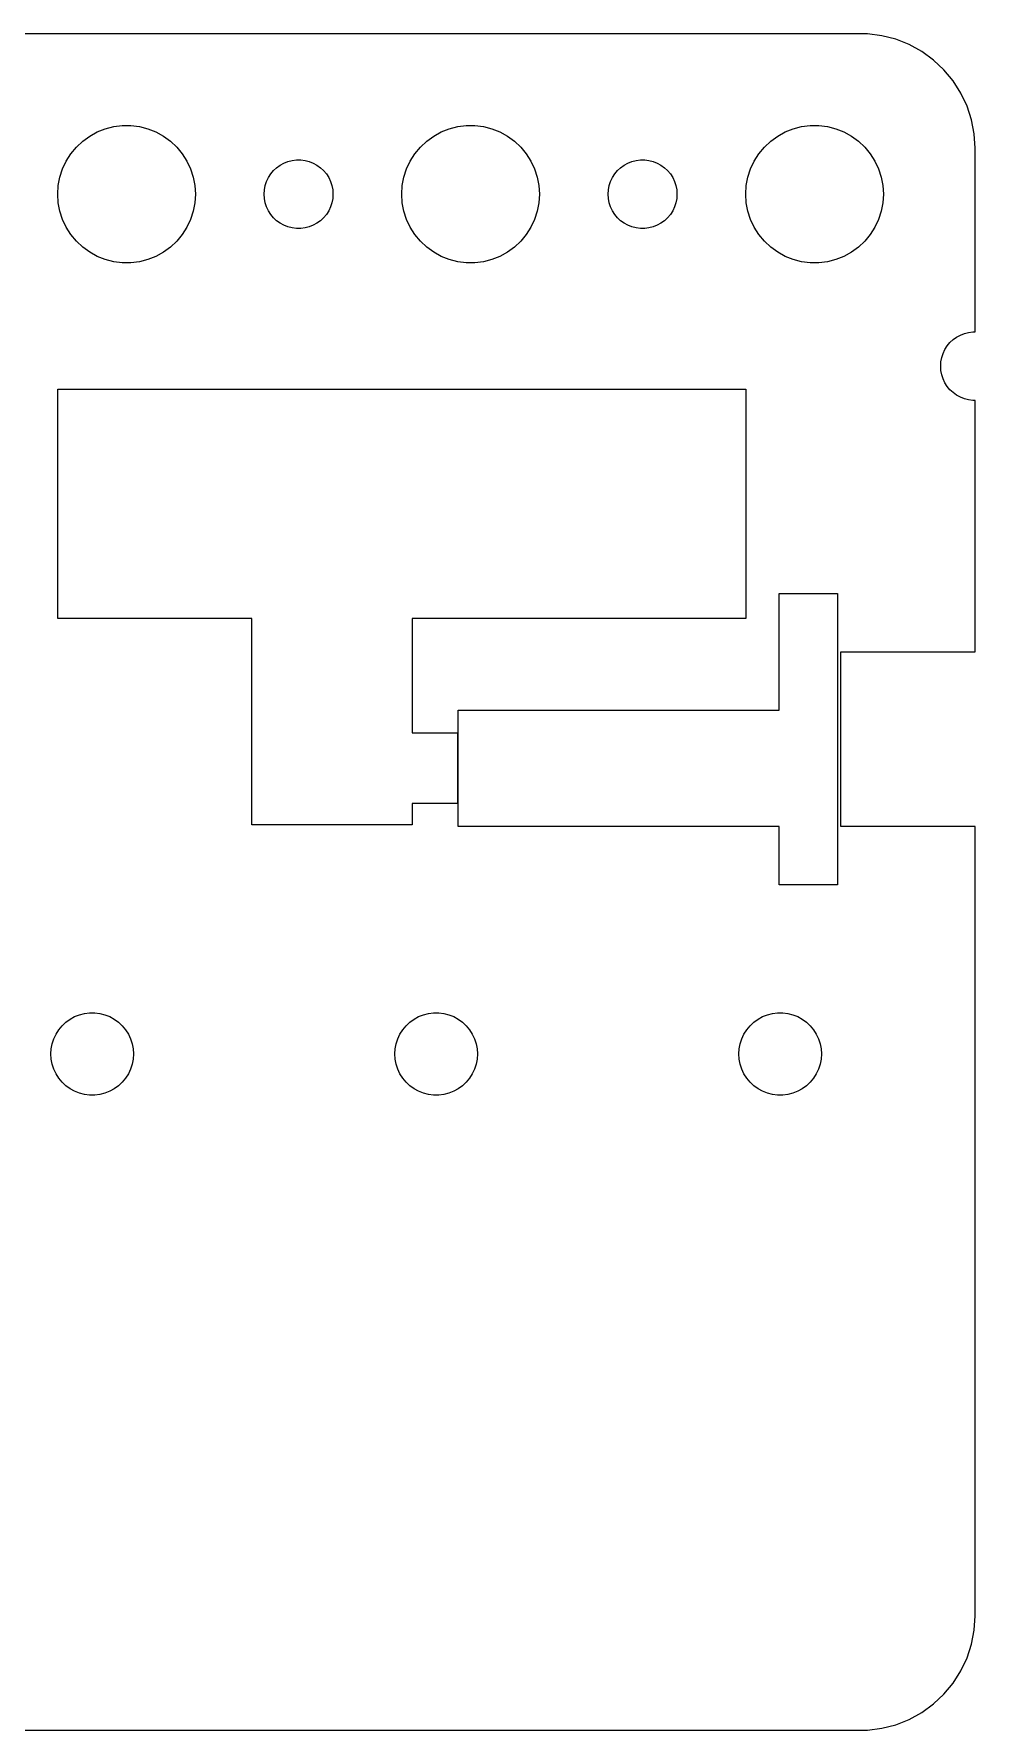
# Model space of a CAD drawing. Header units: metres. Extents: x -37 to 37, y -29.5 to 44.5.
# Drawn here: x -4 to 37, y -29.5 to 44.5 of the extents above; entities that cross this region are included whole.
import ezdxf

# ---------------------------------------------------------------- set-up
doc = ezdxf.new("R2010")
doc.units = ezdxf.units.M

msp = doc.modelspace()

# ---------------------------------------------------------------- linework, layer by layer
for p, q in [((32.3139, 44.4901), (-32.3139, 44.4901)), ((32.9369, 44.4114), (32.3139, 44.4901)), ((33.5451, 44.2553), (32.9369, 44.4114)), ((34.1289, 44.0241), (33.5451, 44.2553)), ((34.6791, 43.7216), (34.1289, 44.0241)), ((35.1871, 43.3526), (34.6791, 43.7216)), ((35.6448, 42.9227), (35.1871, 43.3526)), ((36.0451, 42.4389), (35.6448, 42.9227)), ((36.3815, 41.9088), (36.0451, 42.4389)), ((36.6489, 41.3406), (36.3815, 41.9088)), ((36.8429, 40.7434), (36.6489, 41.3406)), ((36.9606, 40.1267), (36.8429, 40.7434)), ((-1.91226, 39.8115), (-1.60747, 40.033)), ((-1.60747, 40.033), (-1.27733, 40.2145)), ((-1.27733, 40.2145), (-0.927048, 40.3532)), ((-0.927048, 40.3532), (-0.562134, 40.4469)), ((-0.562134, 40.4469), (-0.18837, 40.4941)), ((-0.18837, 40.4941), (0.18837, 40.4941)), ((0.18837, 40.4941), (0.562134, 40.4469)), ((0.562134, 40.4469), (0.927048, 40.3532)), ((0.927048, 40.3532), (1.27733, 40.2145)), ((1.27733, 40.2145), (1.60747, 40.033)), ((1.60747, 40.033), (1.91226, 39.8115)), ((13.0877, 39.8115), (13.3925, 40.033)), ((13.3925, 40.033), (13.7227, 40.2145)), ((13.7227, 40.2145), (14.0729, 40.3532)), ((14.0729, 40.3532), (14.4379, 40.4469)), ((14.4379, 40.4469), (14.8116, 40.4941)), ((14.8116, 40.4941), (15.1884, 40.4941)), ((15.1884, 40.4941), (15.5621, 40.4469)), ((15.5621, 40.4469), (15.927, 40.3532)), ((15.927, 40.3532), (16.2773, 40.2145)), ((16.2773, 40.2145), (16.6075, 40.033)), ((16.6075, 40.033), (16.9123, 39.8115)), ((28.0877, 39.8115), (28.3925, 40.033)), ((28.3925, 40.033), (28.7227, 40.2145)), ((28.7227, 40.2145), (29.0729, 40.3532)), ((29.0729, 40.3532), (29.4379, 40.4469)), ((29.4379, 40.4469), (29.8116, 40.4941)), ((29.8116, 40.4941), (30.1884, 40.4941)), ((30.1884, 40.4941), (30.5621, 40.4469)), ((30.5621, 40.4469), (30.927, 40.3532)), ((30.927, 40.3532), (31.2773, 40.2145)), ((31.2773, 40.2145), (31.6075, 40.033)), ((31.6075, 40.033), (31.9123, 39.8115)), ((37, 39.5), (36.9606, 40.1267)), ((-2.62891, 38.9453), (-2.42705, 39.2634)), ((-2.42705, 39.2634), (-2.1869, 39.5536)), ((-2.1869, 39.5536), (-1.91226, 39.8115)), ((1.91226, 39.8115), (2.1869, 39.5536)), ((2.1869, 39.5536), (2.42705, 39.2634)), ((2.42705, 39.2634), (2.62891, 38.9453)), ((12.3711, 38.9453), (12.5729, 39.2634)), ((12.5729, 39.2634), (12.8131, 39.5536)), ((12.8131, 39.5536), (13.0877, 39.8115)), ((16.9123, 39.8115), (17.1869, 39.5536)), ((17.1869, 39.5536), (17.427, 39.2634)), ((17.427, 39.2634), (17.6289, 38.9453)), ((27.3711, 38.9453), (27.5729, 39.2634)), ((27.5729, 39.2634), (27.8131, 39.5536)), ((27.8131, 39.5536), (28.0877, 39.8115)), ((31.9123, 39.8115), (32.1869, 39.5536)), ((32.1869, 39.5536), (32.427, 39.2634)), ((32.427, 39.2634), (32.6289, 38.9453)), ((37, 31.497), (37, 39.5)), ((-2.90575, 38.2461), (-2.78932, 38.6044)), ((-2.78932, 38.6044), (-2.62891, 38.9453)), ((2.62891, 38.9453), (2.78932, 38.6044)), ((2.78932, 38.6044), (2.90575, 38.2461)), ((6.28647, 38.3817), (6.40654, 38.5268)), ((6.40654, 38.5268), (6.54385, 38.6558)), ((6.54385, 38.6558), (6.69626, 38.7665)), ((6.69626, 38.7665), (6.86133, 38.8572)), ((6.86133, 38.8572), (7.03647, 38.9266)), ((7.03647, 38.9266), (7.21892, 38.9734)), ((7.21892, 38.9734), (7.40581, 38.997)), ((7.40581, 38.997), (7.59418, 38.997)), ((7.59418, 38.997), (7.78107, 38.9734)), ((7.78107, 38.9734), (7.96352, 38.9266)), ((7.96352, 38.9266), (8.13866, 38.8572)), ((8.13866, 38.8572), (8.30373, 38.7665)), ((8.30373, 38.7665), (8.45613, 38.6558)), ((8.45613, 38.6558), (8.59344, 38.5268)), ((8.59344, 38.5268), (8.71352, 38.3817)), ((12.0942, 38.2461), (12.2107, 38.6044)), ((12.2107, 38.6044), (12.3711, 38.9453)), ((17.6289, 38.9453), (17.7893, 38.6044)), ((17.7893, 38.6044), (17.9057, 38.2461)), ((21.2865, 38.3817), (21.4065, 38.5268)), ((21.4065, 38.5268), (21.5439, 38.6558)), ((21.5439, 38.6558), (21.6963, 38.7665)), ((21.6963, 38.7665), (21.8613, 38.8572)), ((21.8613, 38.8572), (22.0365, 38.9266)), ((22.0365, 38.9266), (22.2189, 38.9734)), ((22.2189, 38.9734), (22.4058, 38.997)), ((22.4058, 38.997), (22.5942, 38.997)), ((22.5942, 38.997), (22.7811, 38.9734)), ((22.7811, 38.9734), (22.9635, 38.9266)), ((22.9635, 38.9266), (23.1387, 38.8572)), ((23.1387, 38.8572), (23.3037, 38.7665)), ((23.3037, 38.7665), (23.4561, 38.6558)), ((23.4561, 38.6558), (23.5934, 38.5268)), ((23.5934, 38.5268), (23.7135, 38.3817)), ((27.0942, 38.2461), (27.2107, 38.6044)), ((27.2107, 38.6044), (27.3711, 38.9453)), ((32.6289, 38.9453), (32.7893, 38.6044)), ((32.7893, 38.6044), (32.9057, 38.2461)), ((-3, 37.5), (-2.97633, 37.876)), ((-2.97633, 37.876), (-2.90575, 38.2461)), ((2.90575, 38.2461), (2.97633, 37.876)), ((2.97633, 37.876), (3, 37.5)), ((6.01183, 37.688), (6.04712, 37.873)), ((6.04712, 37.873), (6.10533, 38.0522)), ((6.10533, 38.0522), (6.18553, 38.2226)), ((6.18553, 38.2226), (6.28647, 38.3817)), ((8.71352, 38.3817), (8.81445, 38.2226)), ((8.81445, 38.2226), (8.89465, 38.0522)), ((8.89465, 38.0522), (8.95287, 37.873)), ((8.95287, 37.873), (8.98816, 37.688)), ((12, 37.5), (12.0237, 37.876)), ((12.0237, 37.876), (12.0942, 38.2461)), ((17.9057, 38.2461), (17.9763, 37.876)), ((17.9763, 37.876), (18, 37.5)), ((21.0118, 37.688), (21.0471, 37.873)), ((21.0471, 37.873), (21.1053, 38.0522)), ((21.1053, 38.0522), (21.1855, 38.2226)), ((21.1855, 38.2226), (21.2865, 38.3817)), ((23.7135, 38.3817), (23.8145, 38.2226)), ((23.8145, 38.2226), (23.8947, 38.0522)), ((23.8947, 38.0522), (23.9529, 37.873)), ((23.9529, 37.873), (23.9882, 37.688)), ((27, 37.5), (27.0237, 37.876)), ((27.0237, 37.876), (27.0942, 38.2461)), ((32.9057, 38.2461), (32.9763, 37.876)), ((32.9763, 37.876), (33, 37.5)), ((-2.97633, 37.124), (-3, 37.5)), ((-2.90575, 36.7539), (-2.97633, 37.124)), ((2.97633, 37.124), (2.90575, 36.7539)), ((3, 37.5), (2.97633, 37.124)), ((6, 37.5), (6.01183, 37.688)), ((6.01183, 37.312), (6, 37.5)), ((6.04712, 37.127), (6.01183, 37.312)), ((6.10533, 36.9478), (6.04712, 37.127)), ((8.95287, 37.127), (8.89465, 36.9478)), ((8.98816, 37.312), (8.95287, 37.127)), ((8.98816, 37.688), (9, 37.5)), ((9, 37.5), (8.98816, 37.312)), ((12.0237, 37.124), (12, 37.5)), ((12.0942, 36.7539), (12.0237, 37.124)), ((17.9763, 37.124), (17.9057, 36.7539)), ((18, 37.5), (17.9763, 37.124)), ((21, 37.5), (21.0118, 37.688)), ((21.0118, 37.312), (21, 37.5)), ((21.0471, 37.127), (21.0118, 37.312)), ((21.1053, 36.9478), (21.0471, 37.127)), ((23.9529, 37.127), (23.8947, 36.9478)), ((23.9882, 37.312), (23.9529, 37.127)), ((23.9882, 37.688), (24, 37.5)), ((24, 37.5), (23.9882, 37.312)), ((27.0237, 37.124), (27, 37.5)), ((27.0942, 36.7539), (27.0237, 37.124)), ((32.9763, 37.124), (32.9057, 36.7539)), ((33, 37.5), (32.9763, 37.124)), ((-2.78932, 36.3956), (-2.90575, 36.7539)), ((-2.62891, 36.0547), (-2.78932, 36.3956)), ((2.78932, 36.3956), (2.62891, 36.0547)), ((2.90575, 36.7539), (2.78932, 36.3956)), ((6.18553, 36.7774), (6.10533, 36.9478)), ((6.28647, 36.6183), (6.18553, 36.7774)), ((6.40654, 36.4732), (6.28647, 36.6183)), ((6.54385, 36.3442), (6.40654, 36.4732)), ((6.69626, 36.2335), (6.54385, 36.3442)), ((8.45613, 36.3442), (8.30373, 36.2335)), ((8.59344, 36.4732), (8.45613, 36.3442)), ((8.71352, 36.6183), (8.59344, 36.4732)), ((8.81445, 36.7774), (8.71352, 36.6183)), ((8.89465, 36.9478), (8.81445, 36.7774)), ((12.2107, 36.3956), (12.0942, 36.7539)), ((12.3711, 36.0547), (12.2107, 36.3956)), ((17.7893, 36.3956), (17.6289, 36.0547)), ((17.9057, 36.7539), (17.7893, 36.3956)), ((21.1855, 36.7774), (21.1053, 36.9478)), ((21.2865, 36.6183), (21.1855, 36.7774)), ((21.4065, 36.4732), (21.2865, 36.6183)), ((21.5439, 36.3442), (21.4065, 36.4732)), ((21.6963, 36.2335), (21.5439, 36.3442)), ((23.4561, 36.3442), (23.3037, 36.2335)), ((23.5934, 36.4732), (23.4561, 36.3442)), ((23.7135, 36.6183), (23.5934, 36.4732)), ((23.8145, 36.7774), (23.7135, 36.6183)), ((23.8947, 36.9478), (23.8145, 36.7774)), ((27.2107, 36.3956), (27.0942, 36.7539)), ((27.3711, 36.0547), (27.2107, 36.3956)), ((32.7893, 36.3956), (32.6289, 36.0547)), ((32.9057, 36.7539), (32.7893, 36.3956)), ((-2.42705, 35.7366), (-2.62891, 36.0547)), ((-2.1869, 35.4464), (-2.42705, 35.7366)), ((2.42705, 35.7366), (2.1869, 35.4464)), ((2.62891, 36.0547), (2.42705, 35.7366)), ((6.86133, 36.1428), (6.69626, 36.2335)), ((7.03647, 36.0734), (6.86133, 36.1428)), ((7.21892, 36.0266), (7.03647, 36.0734)), ((7.40581, 36.003), (7.21892, 36.0266)), ((7.59418, 36.003), (7.40581, 36.003)), ((7.78107, 36.0266), (7.59418, 36.003)), ((7.96352, 36.0734), (7.78107, 36.0266)), ((8.13866, 36.1428), (7.96352, 36.0734)), ((8.30373, 36.2335), (8.13866, 36.1428)), ((12.5729, 35.7366), (12.3711, 36.0547)), ((12.8131, 35.4464), (12.5729, 35.7366)), ((17.427, 35.7366), (17.1869, 35.4464)), ((17.6289, 36.0547), (17.427, 35.7366)), ((21.8613, 36.1428), (21.6963, 36.2335)), ((22.0365, 36.0734), (21.8613, 36.1428)), ((22.2189, 36.0266), (22.0365, 36.0734)), ((22.4058, 36.003), (22.2189, 36.0266)), ((22.5942, 36.003), (22.4058, 36.003)), ((22.7811, 36.0266), (22.5942, 36.003)), ((22.9635, 36.0734), (22.7811, 36.0266)), ((23.1387, 36.1428), (22.9635, 36.0734)), ((23.3037, 36.2335), (23.1387, 36.1428)), ((27.5729, 35.7366), (27.3711, 36.0547)), ((27.8131, 35.4464), (27.5729, 35.7366)), ((32.427, 35.7366), (32.1869, 35.4464)), ((32.6289, 36.0547), (32.427, 35.7366)), ((-1.91226, 35.1885), (-2.1869, 35.4464)), ((-1.60747, 34.967), (-1.91226, 35.1885)), ((-1.27733, 34.7855), (-1.60747, 34.967)), ((-0.927048, 34.6468), (-1.27733, 34.7855)), ((1.27733, 34.7855), (0.927048, 34.6468)), ((1.60747, 34.967), (1.27733, 34.7855)), ((1.91226, 35.1885), (1.60747, 34.967)), ((2.1869, 35.4464), (1.91226, 35.1885)), ((13.0877, 35.1885), (12.8131, 35.4464)), ((13.3925, 34.967), (13.0877, 35.1885)), ((13.7227, 34.7855), (13.3925, 34.967)), ((14.0729, 34.6468), (13.7227, 34.7855)), ((16.2773, 34.7855), (15.927, 34.6468)), ((16.6075, 34.967), (16.2773, 34.7855)), ((16.9123, 35.1885), (16.6075, 34.967)), ((17.1869, 35.4464), (16.9123, 35.1885)), ((28.0877, 35.1885), (27.8131, 35.4464)), ((28.3925, 34.967), (28.0877, 35.1885)), ((28.7227, 34.7855), (28.3925, 34.967)), ((29.0729, 34.6468), (28.7227, 34.7855)), ((31.2773, 34.7855), (30.927, 34.6468)), ((31.6075, 34.967), (31.2773, 34.7855)), ((31.9123, 35.1885), (31.6075, 34.967)), ((32.1869, 35.4464), (31.9123, 35.1885)), ((-0.562134, 34.5531), (-0.927048, 34.6468)), ((-0.18837, 34.5059), (-0.562134, 34.5531)), ((0.18837, 34.5059), (-0.18837, 34.5059)), ((0.562134, 34.5531), (0.18837, 34.5059)), ((0.927048, 34.6468), (0.562134, 34.5531)), ((14.4379, 34.5531), (14.0729, 34.6468)), ((14.8116, 34.5059), (14.4379, 34.5531)), ((15.1884, 34.5059), (14.8116, 34.5059)), ((15.5621, 34.5531), (15.1884, 34.5059)), ((15.927, 34.6468), (15.5621, 34.5531)), ((29.4379, 34.5531), (29.0729, 34.6468)), ((29.8116, 34.5059), (29.4379, 34.5531)), ((30.1884, 34.5059), (29.8116, 34.5059)), ((30.5621, 34.5531), (30.1884, 34.5059)), ((30.927, 34.6468), (30.5621, 34.5531)), ((35.9065, 31.0268), (36.0439, 31.1558)), ((36.0439, 31.1558), (36.1963, 31.2665)), ((36.1963, 31.2665), (36.3613, 31.3572)), ((36.3613, 31.3572), (36.5365, 31.4266)), ((36.5365, 31.4266), (36.7189, 31.4734)), ((36.7189, 31.4734), (36.9058, 31.497)), ((36.9058, 31.497), (37, 31.497)), ((35.5118, 30.188), (35.5471, 30.373)), ((35.5471, 30.373), (35.6053, 30.5522)), ((35.6053, 30.5522), (35.6855, 30.7226)), ((35.6855, 30.7226), (35.7865, 30.8817)), ((35.7865, 30.8817), (35.9065, 31.0268)), ((35.5, 30), (35.5118, 30.188)), ((35.5118, 29.812), (35.5, 30)), ((35.5471, 29.627), (35.5118, 29.812)), ((35.6053, 29.4478), (35.5471, 29.627)), ((-3, 19), (-3, 29)), ((-3, 29), (27, 29)), ((27, 29), (27, 19)), ((35.6855, 29.2774), (35.6053, 29.4478)), ((35.7865, 29.1183), (35.6855, 29.2774)), ((35.9065, 28.9732), (35.7865, 29.1183)), ((36.0439, 28.8442), (35.9065, 28.9732)), ((36.1963, 28.7335), (36.0439, 28.8442)), ((36.3613, 28.6427), (36.1963, 28.7335)), ((36.5365, 28.5734), (36.3613, 28.6427)), ((36.7189, 28.5266), (36.5365, 28.5734)), ((36.9058, 28.503), (36.7189, 28.5266)), ((37, 28.503), (36.9058, 28.503)), ((37, 17.54), (37, 28.503)), ((28.46, 15), (28.46, 20.08)), ((28.46, 20.08), (31, 20.08)), ((31, 20.08), (31, 7.37999)), ((5.45599, 19), (-3, 19)), ((5.45599, 10), (5.45599, 19)), ((27, 19), (12.456, 19)), ((12.456, 19), (12.456, 14)), ((31.146, 9.92), (31.146, 17.54)), ((31.146, 17.54), (37, 17.54)), ((14.462, 9.92), (14.462, 15)), ((14.462, 15), (28.46, 15)), ((12.456, 14), (14.433, 14)), ((14.433, 14), (14.433, 10.92)), ((14.433, 10.92), (12.456, 10.92)), ((12.456, 10.92), (12.456, 10)), ((12.456, 10), (5.45599, 10)), ((28.46, 9.92), (14.462, 9.92)), ((28.46, 7.37999), (28.46, 9.92)), ((37, 9.92), (31.146, 9.92)), ((37, -24.5), (37, 9.92)), ((31, 7.37999), (28.46, 7.37999)), ((-2.64735, 1.38692), (-2.46448, 1.51978)), ((-2.46448, 1.51978), (-2.26639, 1.62868)), ((-2.26639, 1.62868), (-2.05623, 1.7119)), ((-2.05623, 1.7119), (-1.83728, 1.76811)), ((-1.83728, 1.76811), (-1.61302, 1.79645)), ((-1.61302, 1.79645), (-1.38696, 1.79645)), ((-1.38696, 1.79645), (-1.1627, 1.76811)), ((-1.1627, 1.76811), (-0.943756, 1.7119)), ((-0.943756, 1.7119), (-0.733597, 1.62868)), ((-0.733597, 1.62868), (-0.535507, 1.51978)), ((-0.535507, 1.51978), (-0.352631, 1.38692)), ((12.3526, 1.38692), (12.5355, 1.51978)), ((12.5355, 1.51978), (12.7336, 1.62868)), ((12.7336, 1.62868), (12.9438, 1.7119)), ((12.9438, 1.7119), (13.1627, 1.76811)), ((13.1627, 1.76811), (13.387, 1.79645)), ((13.387, 1.79645), (13.613, 1.79645)), ((13.613, 1.79645), (13.8373, 1.76811)), ((13.8373, 1.76811), (14.0562, 1.7119)), ((14.0562, 1.7119), (14.2664, 1.62868)), ((14.2664, 1.62868), (14.4645, 1.51978)), ((14.4645, 1.51978), (14.6474, 1.38692)), ((27.3526, 1.38692), (27.5355, 1.51978)), ((27.5355, 1.51978), (27.7336, 1.62868)), ((27.7336, 1.62868), (27.9438, 1.7119)), ((27.9438, 1.7119), (28.1627, 1.76811)), ((28.1627, 1.76811), (28.387, 1.79645)), ((28.387, 1.79645), (28.613, 1.79645)), ((28.613, 1.79645), (28.8373, 1.76811)), ((28.8373, 1.76811), (29.0562, 1.7119)), ((29.0562, 1.7119), (29.2664, 1.62868)), ((29.2664, 1.62868), (29.4645, 1.51978)), ((29.4645, 1.51978), (29.6474, 1.38692)), ((-3.17358, 0.662613), (-3.07735, 0.867142)), ((-3.07735, 0.867142), (-2.95622, 1.058)), ((-2.95622, 1.058), (-2.81213, 1.23218)), ((-2.81213, 1.23218), (-2.64735, 1.38692)), ((-0.352631, 1.38692), (-0.187851, 1.23218)), ((-0.187851, 1.23218), (-0.043762, 1.058)), ((-0.043762, 1.058), (0.077347, 0.867142)), ((0.077347, 0.867142), (0.173584, 0.662613)), ((11.8264, 0.662613), (11.9226, 0.867142)), ((11.9226, 0.867142), (12.0438, 1.058)), ((12.0438, 1.058), (12.1879, 1.23218)), ((12.1879, 1.23218), (12.3526, 1.38692)), ((14.6474, 1.38692), (14.8121, 1.23218)), ((14.8121, 1.23218), (14.9562, 1.058)), ((14.9562, 1.058), (15.0773, 0.867142)), ((15.0773, 0.867142), (15.1736, 0.662613)), ((26.8264, 0.662613), (26.9226, 0.867142)), ((26.9226, 0.867142), (27.0438, 1.058)), ((27.0438, 1.058), (27.1879, 1.23218)), ((27.1879, 1.23218), (27.3526, 1.38692)), ((29.6474, 1.38692), (29.8121, 1.23218)), ((29.8121, 1.23218), (29.9562, 1.058)), ((29.9562, 1.058), (30.0773, 0.867142)), ((30.0773, 0.867142), (30.1736, 0.662613)), ((-3.29999, 0), (-3.2858, 0.225586)), ((-3.2858, -0.225586), (-3.29999, 0)), ((-3.2858, 0.225586), (-3.24344, 0.447632)), ((-3.24344, 0.447632), (-3.17358, 0.662613)), ((0.173584, 0.662613), (0.243439, 0.447632)), ((0.243439, 0.447632), (0.285797, 0.225586)), ((0.285797, 0.225586), (0.299988, 0)), ((0.299988, 0), (0.285797, -0.225586)), ((11.7, 0), (11.7142, 0.225586)), ((11.7142, -0.225586), (11.7, 0)), ((11.7142, 0.225586), (11.7565, 0.447632)), ((11.7565, 0.447632), (11.8264, 0.662613)), ((15.1736, 0.662613), (15.2434, 0.447632)), ((15.2434, 0.447632), (15.2858, 0.225586)), ((15.2858, 0.225586), (15.3, 0)), ((15.3, 0), (15.2858, -0.225586)), ((26.7, 0), (26.7142, 0.225586)), ((26.7142, -0.225586), (26.7, 0)), ((26.7142, 0.225586), (26.7565, 0.447632)), ((26.7565, 0.447632), (26.8264, 0.662613)), ((30.1736, 0.662613), (30.2434, 0.447632)), ((30.2434, 0.447632), (30.2858, 0.225586)), ((30.2858, 0.225586), (30.3, 0)), ((30.3, 0), (30.2858, -0.225586)), ((-3.24344, -0.447632), (-3.2858, -0.225586)), ((-3.17358, -0.662613), (-3.24344, -0.447632)), ((-3.07735, -0.867142), (-3.17358, -0.662613)), ((0.173584, -0.662613), (0.077347, -0.867142)), ((0.243439, -0.447632), (0.173584, -0.662613)), ((0.285797, -0.225586), (0.243439, -0.447632)), ((11.7565, -0.447632), (11.7142, -0.225586)), ((11.8264, -0.662613), (11.7565, -0.447632)), ((11.9226, -0.867142), (11.8264, -0.662613)), ((15.1736, -0.662613), (15.0773, -0.867142)), ((15.2434, -0.447632), (15.1736, -0.662613)), ((15.2858, -0.225586), (15.2434, -0.447632)), ((26.7565, -0.447632), (26.7142, -0.225586)), ((26.8264, -0.662613), (26.7565, -0.447632)), ((26.9226, -0.867142), (26.8264, -0.662613)), ((30.1736, -0.662613), (30.0773, -0.867142)), ((30.2434, -0.447632), (30.1736, -0.662613)), ((30.2858, -0.225586), (30.2434, -0.447632)), ((-2.95622, -1.058), (-3.07735, -0.867142)), ((-2.81213, -1.23218), (-2.95622, -1.058)), ((-2.64735, -1.38692), (-2.81213, -1.23218)), ((-2.46448, -1.51978), (-2.64735, -1.38692)), ((-0.352631, -1.38692), (-0.535507, -1.51978)), ((-0.187851, -1.23218), (-0.352631, -1.38692)), ((-0.043762, -1.058), (-0.187851, -1.23218)), ((0.077347, -0.867142), (-0.043762, -1.058)), ((12.0438, -1.058), (11.9226, -0.867142)), ((12.1879, -1.23218), (12.0438, -1.058)), ((12.3526, -1.38692), (12.1879, -1.23218)), ((12.5355, -1.51978), (12.3526, -1.38692)), ((14.6474, -1.38692), (14.4645, -1.51978)), ((14.8121, -1.23218), (14.6474, -1.38692)), ((14.9562, -1.058), (14.8121, -1.23218)), ((15.0773, -0.867142), (14.9562, -1.058)), ((27.0438, -1.058), (26.9226, -0.867142)), ((27.1879, -1.23218), (27.0438, -1.058)), ((27.3526, -1.38692), (27.1879, -1.23218)), ((27.5355, -1.51978), (27.3526, -1.38692)), ((29.6474, -1.38692), (29.4645, -1.51978)), ((29.8121, -1.23218), (29.6474, -1.38692)), ((29.9562, -1.058), (29.8121, -1.23218)), ((30.0773, -0.867142), (29.9562, -1.058)), ((-2.26639, -1.62868), (-2.46448, -1.51978)), ((-2.05623, -1.7119), (-2.26639, -1.62868)), ((-1.83728, -1.76811), (-2.05623, -1.7119)), ((-1.61302, -1.79645), (-1.83728, -1.76811)), ((-1.38696, -1.79645), (-1.61302, -1.79645)), ((-1.1627, -1.76811), (-1.38696, -1.79645)), ((-0.943756, -1.7119), (-1.1627, -1.76811)), ((-0.733597, -1.62868), (-0.943756, -1.7119)), ((-0.535507, -1.51978), (-0.733597, -1.62868)), ((12.7336, -1.62868), (12.5355, -1.51978)), ((12.9438, -1.7119), (12.7336, -1.62868)), ((13.1627, -1.76811), (12.9438, -1.7119)), ((13.387, -1.79645), (13.1627, -1.76811)), ((13.613, -1.79645), (13.387, -1.79645)), ((13.8373, -1.76811), (13.613, -1.79645)), ((14.0562, -1.7119), (13.8373, -1.76811)), ((14.2664, -1.62868), (14.0562, -1.7119)), ((14.4645, -1.51978), (14.2664, -1.62868)), ((27.7336, -1.62868), (27.5355, -1.51978)), ((27.9438, -1.7119), (27.7336, -1.62868)), ((28.1627, -1.76811), (27.9438, -1.7119)), ((28.387, -1.79645), (28.1627, -1.76811)), ((28.613, -1.79645), (28.387, -1.79645)), ((28.8373, -1.76811), (28.613, -1.79645)), ((29.0562, -1.7119), (28.8373, -1.76811)), ((29.2664, -1.62868), (29.0562, -1.7119)), ((29.4645, -1.51978), (29.2664, -1.62868)), ((36.8429, -25.7434), (36.9606, -25.1267)), ((36.9606, -25.1267), (37, -24.5)), ((36.6489, -26.3406), (36.8429, -25.7434)), ((36.3815, -26.9088), (36.6489, -26.3406)), ((36.0451, -27.4389), (36.3815, -26.9088)), ((35.1871, -28.3526), (35.6448, -27.9227)), ((35.6448, -27.9227), (36.0451, -27.4389)), ((34.1289, -29.0241), (34.6791, -28.7216)), ((34.6791, -28.7216), (35.1871, -28.3526)), ((-32.3139, -29.4901), (32.3139, -29.4901)), ((32.3139, -29.4901), (32.9369, -29.4114)), ((32.9369, -29.4114), (33.5451, -29.2553)), ((33.5451, -29.2553), (34.1289, -29.0241))]:
    msp.add_line(p, q)

doc.saveas('drawing.dxf')
